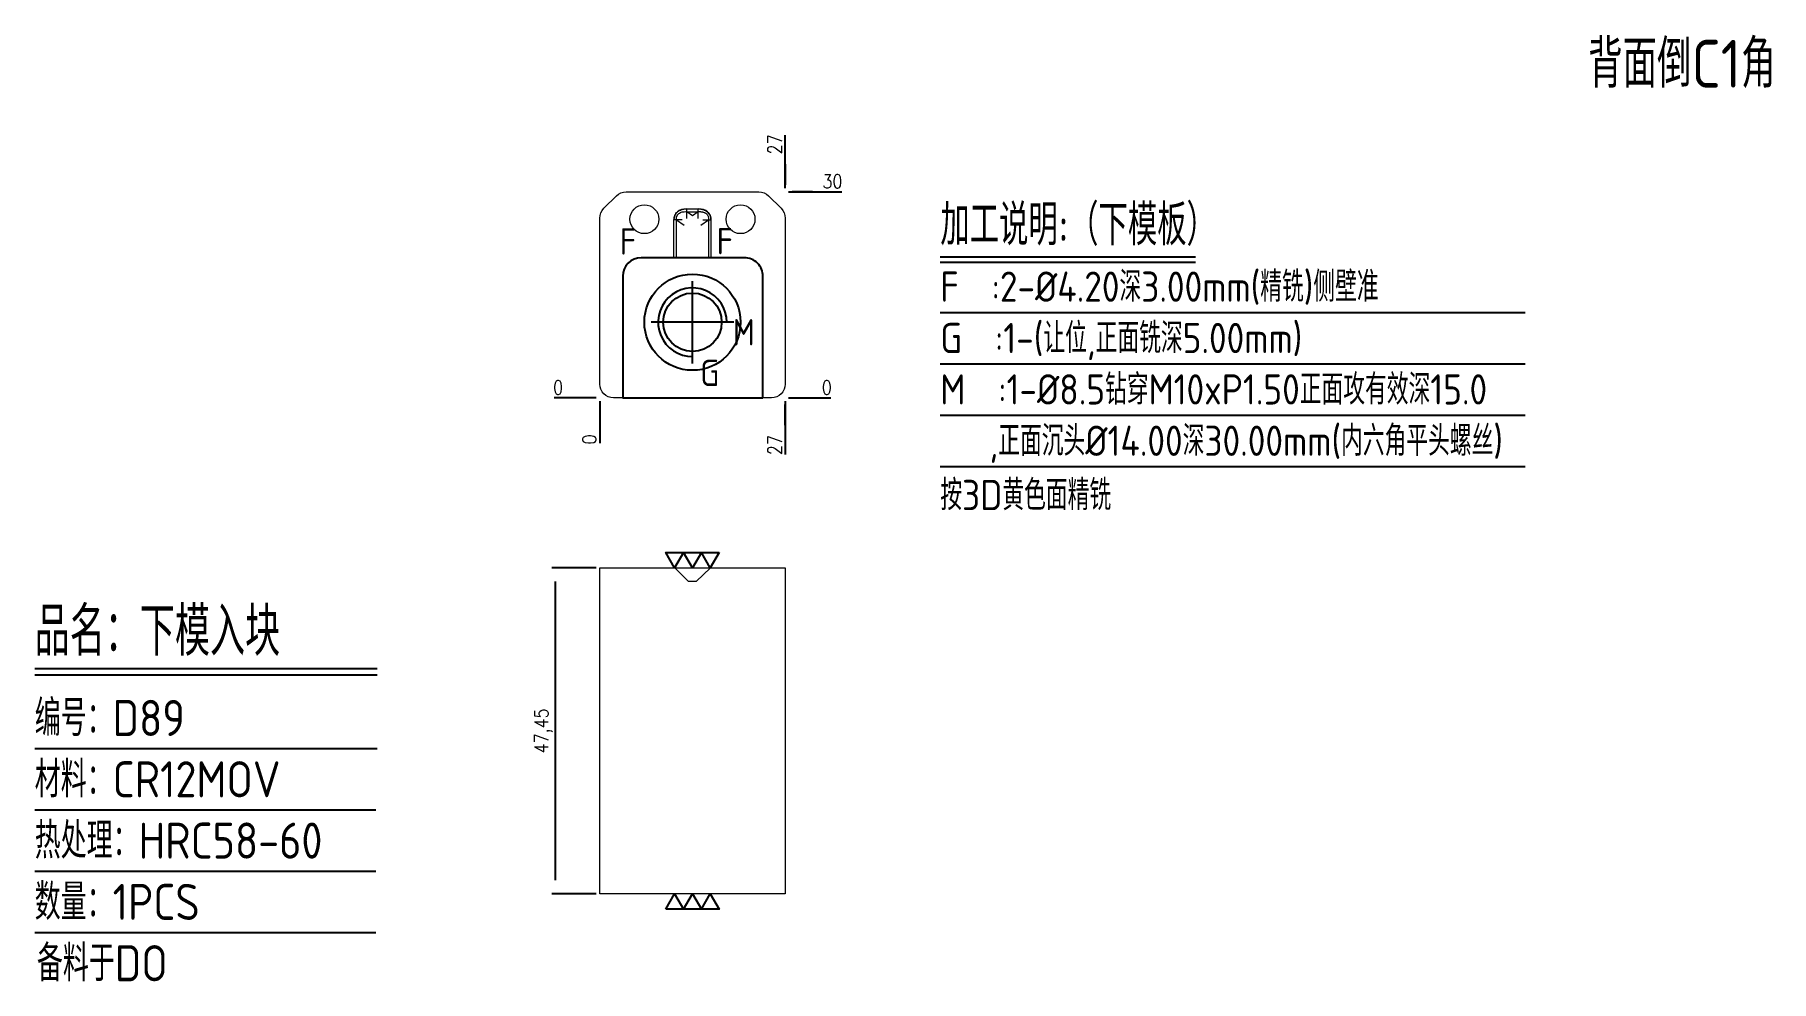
# Model space of a CAD drawing. Header units: millimetres. Extents: x 117334 to 117587, y -3039 to -2901.
import ezdxf
from ezdxf.enums import TextEntityAlignment as Align

# ---------------------------------------------------------------- set-up
doc = ezdxf.new("R2010")
doc.units = ezdxf.units.MM
doc.linetypes.add('CENTER', pattern=[0])
doc.linetypes.add('HIDDEN', pattern=[0])
for name, color, linetype in [('DIE_P', 2, 'Continuous'), ('DIM', 4, 'Continuous'), ('TEXT', 4, 'Continuous')]:
    doc.layers.add(name, color=color, linetype=linetype)
doc.styles.add('gbenor', font='gbenor.shx', dxfattribs={"bigfont": 'gbcbig.shx'})
doc.styles.get("Standard").update_dxf_attribs({"font": 'txt.shx', "width": 0.85, "bigfont": 'ctxt.shx'})
doc.dimstyles.new('T-2-WX', dxfattribs={"dimtxt": 2, "dimasz": 2, "dimexe": 0.5, "dimexo": 0.5, "dimgap": 0.5, "dimtad": 1, "dimtxsty": 'Standard', "dimblk": 'OPEN30', "dimcen": 0, "dimazin": 3, "dimtfac": 1, "dimtmove": 0, "dimatfit": 3, "dimldrblk": 'OPEN30', "dimlwd": -1, "dimlwe": -1})

# ---------------------------------------------------------------- blocks, each defined once
blk = doc.blocks.new('*D7579')
at = {"layer": 'Defpoints', "color": 0}
for p in [(117416.29, -2978.35), (117409.8, -3025.8), (117416.29, -3025.8)]:
    blk.add_point(p, dxfattribs=at)
at = {"layer": 'DIM', "color": 0}
for p, q in [((117415.79, -2978.35), (117409.3, -2978.35)), ((117409.8, -2980.35), (117409.8, -3023.8)), ((117415.79, -3025.8), (117409.3, -3025.8))]:
    blk.add_line(p, q, dxfattribs=at)
at = {"layer": 'DIM', "color": 0, "insert": (117408.11, -3002.08), "char_height": 2, "attachment_point": 5, "rotation": 90}
blk.add_mtext('47,45', dxfattribs=at)
blk = doc.blocks.new('_Open30')
blk = doc.blocks.new('*D7580')
at = {"layer": 'Defpoints', "color": 0}
for p in [(117416.29, -2953.58), (117443.29, -2953.58), (117448.29, -2953.58)]:
    blk.add_point(p, dxfattribs=at)
at = {"layer": 'DIM', "color": 0}
blk.add_line((117443.79, -2953.58), (117449.93, -2953.58), dxfattribs=at)
at = {"layer": 'DIM', "color": 0, "insert": (117449.36, -2952.08), "char_height": 2, "attachment_point": 5}
blk.add_mtext('0', dxfattribs=at)
blk = doc.blocks.new('*D7581')
at = {"layer": 'Defpoints', "color": 0}
for p in [(117443.29, -2923.58), (117448.29, -2923.58), (117416.29, -2953.58)]:
    blk.add_point(p, dxfattribs=at)
at = {"layer": 'DIM', "color": 0}
for p, q in [((117443.79, -2923.58), (117447.29, -2923.58)), ((117447.29, -2923.58), (117444.29, -2923.58)), ((117444.29, -2923.58), (117451.55, -2923.58))]:
    blk.add_line(p, q, dxfattribs=at)
at = {"layer": 'DIM', "color": 0, "insert": (117450.17, -2922.08), "char_height": 2, "attachment_point": 5}
blk.add_mtext('30', dxfattribs=at)
blk = doc.blocks.new('*D7582')
at = {"layer": 'Defpoints', "color": 0}
for p in [(117411.29, -2953.58), (117416.29, -2953.58), (117416.29, -2953.58)]:
    blk.add_point(p, dxfattribs=at)
at = {"layer": 'DIM', "color": 0}
blk.add_line((117415.79, -2953.58), (117409.66, -2953.58), dxfattribs=at)
at = {"layer": 'DIM', "color": 0, "insert": (117410.23, -2952.08), "char_height": 2, "attachment_point": 5}
blk.add_mtext('0', dxfattribs=at)
blk = doc.blocks.new('*D7583')
at = {"layer": 'Defpoints', "color": 0}
for p in [(117416.29, -2953.58), (117443.29, -2953.58), (117443.29, -2958.58)]:
    blk.add_point(p, dxfattribs=at)
at = {"layer": 'DIM', "color": 0}
for p, q in [((117443.29, -2954.08), (117443.29, -2957.58)), ((117443.29, -2957.58), (117443.29, -2954.58)), ((117443.29, -2954.58), (117443.29, -2961.83))]:
    blk.add_line(p, q, dxfattribs=at)
at = {"layer": 'DIM', "color": 0, "insert": (117441.79, -2960.46), "char_height": 2, "attachment_point": 5, "rotation": 90}
blk.add_mtext('27', dxfattribs=at)
blk = doc.blocks.new('*D7584')
at = {"layer": 'Defpoints', "color": 0}
for p in [(117416.29, -2953.58), (117416.29, -2953.58), (117416.29, -2958.58)]:
    blk.add_point(p, dxfattribs=at)
at = {"layer": 'DIM', "color": 0}
blk.add_line((117416.29, -2954.08), (117416.29, -2960.21), dxfattribs=at)
at = {"layer": 'DIM', "color": 0, "insert": (117414.79, -2959.65), "char_height": 2, "attachment_point": 5, "rotation": 90}
blk.add_mtext('0', dxfattribs=at)
blk = doc.blocks.new('*D7585')
at = {"layer": 'Defpoints', "color": 0}
for p in [(117443.29, -2918.58), (117443.29, -2923.58), (117416.29, -2953.58)]:
    blk.add_point(p, dxfattribs=at)
at = {"layer": 'DIM', "color": 0}
for p, q in [((117443.29, -2922.58), (117443.29, -2915.33)), ((117443.29, -2923.08), (117443.29, -2919.58)), ((117443.29, -2919.58), (117443.29, -2922.58))]:
    blk.add_line(p, q, dxfattribs=at)
at = {"layer": 'DIM', "color": 0, "insert": (117441.79, -2916.7), "char_height": 2, "attachment_point": 5, "rotation": 90}
blk.add_mtext('27', dxfattribs=at)

msp = doc.modelspace()

# ---------------------------------------------------------------- linework, layer by layer
at = {"layer": 'DIE_P', "linetype": 'Continuous', "lineweight": 18}
for p, q in [((117427.102, -2933.193), (117427.102, -2927.67)), ((117427.456, -2927.67), (117427.102, -2927.67)), ((117428.304, -2927.67), (117427.102, -2927.67)), ((117427.456, -2933.193), (117427.456, -2927.67)), ((117427.456, -2927.67), (117428.593, -2928.466)), ((117428.951, -2927.466), (117428.951, -2926.074)), ((117428.951, -2926.074), (117430.638, -2926.074)), ((117428.951, -2926.483), (117428.951, -2926.074)), ((117428.951, -2926.483), (117430.638, -2926.483)), ((117429.795, -2927.074), (117428.951, -2926.483)), ((117430.638, -2926.483), (117429.795, -2927.074)), ((117430.638, -2927.466), (117430.638, -2926.074)), ((117430.638, -2926.483), (117430.638, -2926.074)), ((117430.997, -2928.466), (117432.134, -2927.67)), ((117431.285, -2927.67), (117432.487, -2927.67)), ((117432.134, -2927.67), (117432.134, -2933.193)), ((117432.134, -2927.67), (117432.487, -2927.67)), ((117432.487, -2927.67), (117432.487, -2933.193))]:
    msp.add_line(p, q, dxfattribs=at)
at = {"layer": 'DIE_P', "linetype": 'Continuous', "lineweight": 15}
msp.add_lwpolyline([(117443.295, -2927.408), (117443.295, -2951.58, -0.4142136), (117441.295, -2953.58), (117418.295, -2953.58, -0.4142136), (117416.295, -2951.58), (117416.295, -2927.408, -0.1989124), (117416.881, -2925.994), (117418.709, -2924.165, -0.1989124), (117420.123, -2923.58), (117439.466, -2923.58, -0.1989124), (117440.881, -2924.165), (117442.709, -2925.994, -0.1989124)], format="xyb", close=True, dxfattribs=at)
at = {"layer": 'DIE_P', "color": 94, "linetype": 'Continuous'}
msp.add_lwpolyline([(117440.049, -2953.58), (117440.049, -2935.893, 0.4142136), (117437.349, -2933.193), (117422.349, -2933.193, 0.4142135), (117419.649, -2935.893), (117419.649, -2953.58)], format="xyb", close=True, dxfattribs=at)
at = {"layer": 'DIE_P'}
msp.add_lwpolyline([(117434.795, -2942.58, 2.4142136), (117429.795, -2947.58)], format="xyb", dxfattribs=at)
at = {"layer": 'DIE_P', "linetype": 'CENTER'}
for points in [[(117429.795, -2948.58), (117429.795, -2936.58)], [(117435.795, -2942.58), (117423.795, -2942.58)]]:
    msp.add_lwpolyline(points, dxfattribs=at)
at = {"layer": 'DIE_P', "color": 2, "linetype": 'Continuous', "lineweight": 15}
msp.add_lwpolyline([(117416.295, -2978.351), (117443.295, -2978.351), (117443.295, -3025.801), (117416.295, -3025.801)], close=True, dxfattribs=at)
at = {"layer": 'DIE_P', "linetype": 'HIDDEN', "lineweight": 15}
msp.add_lwpolyline([(117432.422, -2978.351), (117430.338, -2980.351), (117429.209, -2980.351), (117427.209, -2978.351)], dxfattribs=at)
at = {"layer": 'DIE_P', "color": 94, "linetype": 'Continuous', "lineweight": 18}
for centre in [(117422.795, -2927.58), (117436.795, -2927.58)]:
    msp.add_circle(centre, 2.1, dxfattribs=at)
at = {"layer": 'DIE_P', "linetype": 'Continuous'}
msp.add_circle((117429.795, -2942.58), 7, dxfattribs=at)
at = {"layer": 'DIE_P'}
msp.add_circle((117429.795, -2942.58), 4.25, dxfattribs=at)
at = {"layer": 'DIE_P', "linetype": 'Continuous', "lineweight": 18}
for centre, major_axis, start_param, end_param in [((117430.213, -2928.759), (-2.844, 1.991), 5.5476151, 6.7007983), ((117429.376, -2928.759), (-2.844, -1.991), 2.7239796, 3.8771629)]:
    msp.add_ellipse(centre, major_axis=major_axis, ratio=0.6336873, start_param=start_param, end_param=end_param, dxfattribs=at)
for points, knots in [([(117427.102, -2927.67), (117427.103, -2927.624), (117427.105, -2927.531), (117427.121, -2927.396), (117427.146, -2927.265), (117427.182, -2927.138), (117427.251, -2926.958), (117427.378, -2926.734), (117427.6, -2926.497), (117427.875, -2926.308), (117428.16, -2926.188), (117428.434, -2926.118), (117428.688, -2926.08), (117428.862, -2926.076), (117428.951, -2926.074)], [0, 0, 0, 0, 0.050966, 0.1004974, 0.1489021, 0.1965096, 0.2436663, 0.3590837, 0.4750592, 0.5945943, 0.7209467, 0.8098775, 0.9025585, 1, 1, 1, 1]), ([(117427.102, -2927.67), (117427.103, -2927.624), (117427.105, -2927.531), (117427.121, -2927.396), (117427.146, -2927.265), (117427.182, -2927.138), (117427.251, -2926.958), (117427.378, -2926.734), (117427.6, -2926.497), (117427.875, -2926.308), (117428.16, -2926.188), (117428.434, -2926.118), (117428.688, -2926.08), (117428.862, -2926.076), (117428.951, -2926.074)], [0, 0, 0, 0, 0.050966, 0.1004974, 0.1489021, 0.1965096, 0.2436663, 0.3590837, 0.4750592, 0.5945943, 0.7209467, 0.8098775, 0.9025585, 1, 1, 1, 1]), ([(117427.456, -2927.67), (117427.453, -2927.628), (117427.449, -2927.545), (117427.457, -2927.422), (117427.475, -2927.305), (117427.505, -2927.195), (117427.546, -2927.091), (117427.598, -2926.994), (117427.66, -2926.905), (117427.733, -2926.823), (117427.85, -2926.719), (117428.034, -2926.608), (117428.301, -2926.518), (117428.613, -2926.471), (117428.834, -2926.479), (117428.951, -2926.483)], [0, 0, 0, 0, 0.0575145, 0.1125844, 0.1655464, 0.2167786, 0.2666983, 0.3157564, 0.364428, 0.4131991, 0.462553, 0.5754358, 0.7007415, 0.8415391, 1, 1, 1, 1]), ([(117427.456, -2927.67), (117427.453, -2927.628), (117427.449, -2927.545), (117427.457, -2927.422), (117427.475, -2927.305), (117427.505, -2927.195), (117427.546, -2927.091), (117427.598, -2926.994), (117427.66, -2926.905), (117427.733, -2926.823), (117427.85, -2926.719), (117428.034, -2926.608), (117428.301, -2926.518), (117428.613, -2926.471), (117428.834, -2926.479), (117428.951, -2926.483)], [0, 0, 0, 0, 0.0575145, 0.1125844, 0.1655464, 0.2167786, 0.2666983, 0.3157564, 0.364428, 0.4131991, 0.462553, 0.5754358, 0.7007415, 0.8415391, 1, 1, 1, 1]), ([(117430.638, -2926.074), (117430.692, -2926.075), (117430.799, -2926.076), (117430.956, -2926.09), (117431.107, -2926.112), (117431.253, -2926.143), (117431.459, -2926.201), (117431.714, -2926.308), (117431.989, -2926.497), (117432.211, -2926.734), (117432.353, -2926.983), (117432.436, -2927.222), (117432.48, -2927.442), (117432.485, -2927.593), (117432.487, -2927.67)], [0, 0, 0, 0, 0.05902988, 0.11625026, 0.17186098, 0.2260797, 0.2791412, 0.405302, 0.52503778, 0.64082594, 0.75643956, 0.83513079, 0.91580837, 1, 1, 1, 1]), ([(117430.638, -2926.074), (117430.692, -2926.075), (117430.799, -2926.076), (117430.956, -2926.09), (117431.107, -2926.112), (117431.253, -2926.143), (117431.459, -2926.201), (117431.714, -2926.308), (117431.989, -2926.497), (117432.211, -2926.734), (117432.353, -2926.983), (117432.436, -2927.222), (117432.48, -2927.442), (117432.485, -2927.593), (117432.487, -2927.67)], [0, 0, 0, 0, 0.05902988, 0.11625026, 0.17186098, 0.2260797, 0.2791412, 0.405302, 0.52503778, 0.64082594, 0.75643956, 0.83513079, 0.91580837, 1, 1, 1, 1]), ([(117430.638, -2926.483), (117430.692, -2926.48), (117430.796, -2926.474), (117430.949, -2926.478), (117431.094, -2926.49), (117431.23, -2926.513), (117431.358, -2926.544), (117431.476, -2926.583), (117431.585, -2926.631), (117431.684, -2926.687), (117431.799, -2926.767), (117431.919, -2926.885), (117432.029, -2927.05), (117432.103, -2927.239), (117432.142, -2927.449), (117432.136, -2927.595), (117432.134, -2927.67)], [0, 0, 0, 0, 0.072736, 0.1418053, 0.2073486, 0.2695305, 0.3285437, 0.3846138, 0.4380035, 0.4890168, 0.5380024, 0.6262557, 0.7138804, 0.8036935, 0.8983166, 1, 1, 1, 1]), ([(117430.638, -2926.483), (117430.692, -2926.48), (117430.796, -2926.474), (117430.949, -2926.478), (117431.094, -2926.49), (117431.23, -2926.513), (117431.358, -2926.544), (117431.476, -2926.583), (117431.585, -2926.631), (117431.684, -2926.687), (117431.799, -2926.767), (117431.919, -2926.885), (117432.029, -2927.05), (117432.103, -2927.239), (117432.142, -2927.449), (117432.136, -2927.595), (117432.134, -2927.67)], [0, 0, 0, 0, 0.072736, 0.1418053, 0.2073486, 0.2695305, 0.3285437, 0.3846138, 0.4380035, 0.4890168, 0.5380024, 0.6262557, 0.7138804, 0.8036935, 0.8983166, 1, 1, 1, 1])]:
    msp.add_open_spline(points, degree=3, knots=knots, dxfattribs=at)
at = {"layer": 'DIM', "color": 4, "linetype": 'Continuous', "lineweight": 25}
for p, q in [((117334.02, -2992.981), (117383.886, -2992.981)), ((117334.02, -2993.9), (117383.886, -2993.9)), ((117334.02, -3004.666), (117383.886, -3004.666)), ((117334.02, -3013.593), (117383.67, -3013.593)), ((117334.02, -3022.521), (117383.67, -3022.521)), ((117334.02, -3031.449), (117383.67, -3031.449))]:
    msp.add_line(p, q, dxfattribs=at)
at = {"layer": 'TEXT', "color": 3}
for p, q in [((117465.884, -2933.065), (117503.055, -2933.065)), ((117465.884, -2933.835), (117503.055, -2933.835))]:
    msp.add_line(p, q, dxfattribs=at)
at = {"layer": 'TEXT', "color": 3, "linetype": 'Continuous'}
for p, q in [((117465.884, -2941.139), (117551.025, -2941.139)), ((117465.884, -2948.619), (117551.025, -2948.619)), ((117465.884, -2956.099), (117551.025, -2956.099)), ((117465.884, -2963.579), (117551.025, -2963.579))]:
    msp.add_line(p, q, dxfattribs=at)
at = {"layer": 'TEXT'}
for points in [[(117433.692, -2976.101), (117432.393, -2978.351), (117431.094, -2976.101), (117429.795, -2978.351), (117428.496, -2976.101), (117427.197, -2978.351), (117425.898, -2976.101), (117433.692, -2976.101)], [(117425.898, -3028.051), (117427.197, -3025.801), (117428.496, -3028.051), (117429.795, -3025.801), (117431.094, -3028.051), (117432.393, -3025.801), (117433.692, -3028.051), (117425.898, -3028.051)]]:
    msp.add_lwpolyline(points, close=True, dxfattribs=at)

# ---------------------------------------------------------------- texts
at = {"layer": 'DIM', "color": 3, "linetype": 'Continuous', "lineweight": 25, "style": 'gbenor'}
for s, height, p in [('品名：下模入块', 7.0896, (117334.02, -2991.143)), ('编号：D89', 5.2515, (117334.02, -3002.828)), ('材料：CR12MOV', 5.2515, (117334.02, -3011.755)), ('热处理：HRC58-60', 5.25154, (117334.02, -3020.683)), ('数量：1PCS', 5.2515, (117334.02, -3029.611)), ('备料于DO', 5.2515, (117334.34, -3038.538))]:
    msp.add_text(s, height=height, dxfattribs=at).set_placement(p)
at = {"layer": 'TEXT', "color": 4, "lineweight": 18, "style": 'gbenor'}
msp.add_text('背面倒C1角', height=6.9635, dxfattribs=at).set_placement((117560.224, -2908.431))
at = {"layer": 'TEXT', "color": 4, "style": 'gbenor'}
for s, height, p in [('加工说明:（下模板）', 5.94, (117465.884, -2931.371)), ('G  :1-(让位,正面铣深5.00mm)', 4.4, (117465.884, -2947.079)), ('M  :1-%%C8.5钻穿M10xP1.50正面攻有效深15.0', 4.4, (117465.884, -2954.559)), ('   ,正面沉头%%c14.00深30.00mm(内六角平头螺丝)', 4.4, (117465.884, -2962.039))]:
    msp.add_text(s, height=height, dxfattribs=at).set_placement(p)
for s, p in [('F', (117420.392, -2930.828)), ('F', (117434.502, -2930.773)), ('M', (117437.262, -2944.039)), ('G', (117432.311, -2949.956))]:
    msp.add_text(s, height=3.84, dxfattribs=at).set_placement(p, align=Align.MIDDLE_CENTER)
at = {"layer": 'TEXT', "color": 2, "style": 'gbenor'}
for s, p in [('F  :2-%%C4.20深3.00mm(精铣)侧壁准', (117465.884, -2939.599)), ('按3D黄色面精铣', (117465.884, -2969.939))]:
    msp.add_text(s, height=4.4, dxfattribs=at).set_placement(p)

# ---------------------------------------------------------------- dimensions: what is measured, and where the dimension line sits
at = {"layer": 'DIM'}
for feature_location, offset, dtype, origin, picture, middle in [((117443.295, -2923.58), (0, 5), 1, (117416.295, -2953.58), '*D7585', (117441.795, -2916.704)), ((117443.295, -2923.58), (5, 0), 0, (117416.295, -2953.58), '*D7581', (117450.171, -2922.08)), ((117416.294769542, -2953.579707883), (-5, 0), 0, (117416.294769542, -2953.579707883), '*D7582', (117410.228102875, -2952.079707883)), ((117443.294728045, -2953.579707883), (5, 0), 0, (117416.294769542, -2953.579707883), '*D7580', (117449.361394712, -2952.079707883)), ((117416.294769542, -2953.579707883), (0, -5), 1, (117416.294769542, -2953.579707883), '*D7584', (117414.794769542, -2959.64637455)), ((117443.295, -2953.58), (0, -5), 1, (117416.295, -2953.58), '*D7583', (117441.795, -2960.456))]:
    dim = msp.add_ordinate_dim(feature_location=feature_location, offset=offset, dtype=dtype, origin=origin, dimstyle='T-2-WX', dxfattribs=at)
    dim.commit()
    dim.dimension.update_dxf_attribs({"geometry": picture, "text_midpoint": middle})
dim = msp.add_linear_dim(base=(117409.804, -3025.801), p1=(117416.295, -2978.351), p2=(117416.295, -3025.801), angle=90, dimstyle='T-2-WX', dxfattribs=at)
dim.commit()
dim.dimension.update_dxf_attribs({"geometry": '*D7579', "text_midpoint": (117408.113, -3002.076)})

doc.saveas('drawing.dxf')
